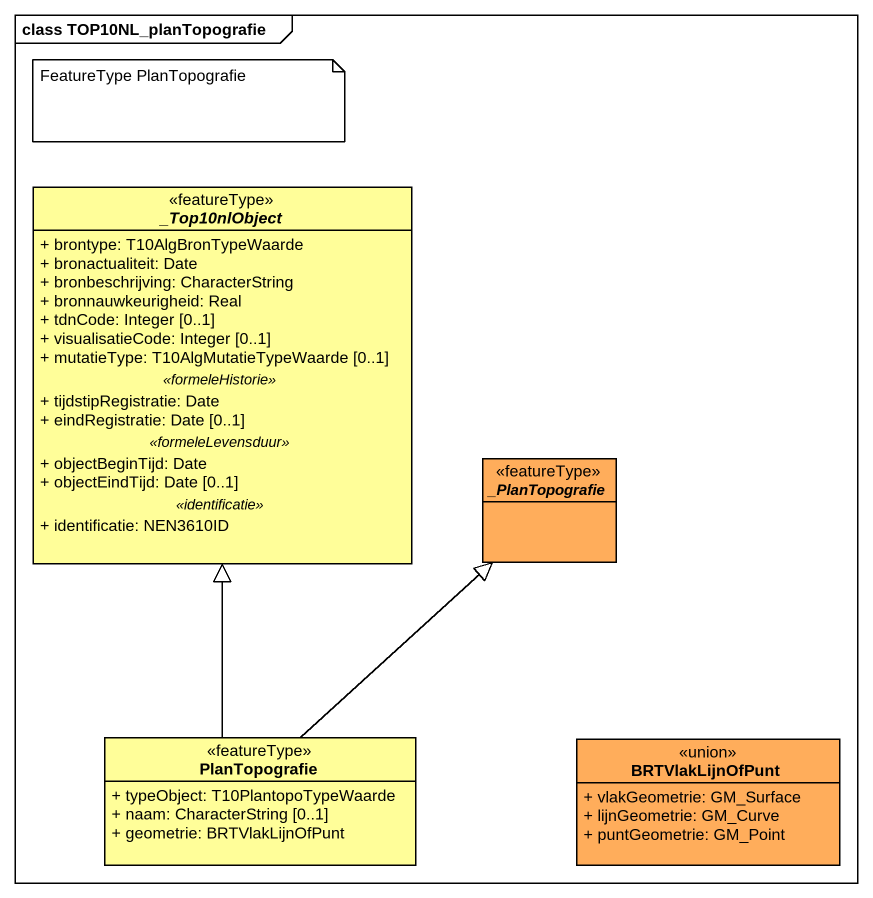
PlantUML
@startuml
mainframe class TOP10NL_planTopografie
hide circle
hide empty members
skinparam classAttributeIconSize 0
abstract class "_Top10nlObject" as Top10nlObject <<featureType>> #FFFE99 {
  + brontype: T10AlgBronTypeWaarde
  + bronactualiteit: Date
  + bronbeschrijving: CharacterString
  + bronnauwkeurigheid: Real
  + tdnCode: Integer [0..1]
  + visualisatieCode: Integer [0..1]
  + mutatieType: T10AlgMutatieTypeWaarde [0..1]
  .. <<formeleHistorie>> ..
  + tijdstipRegistratie: Date
  + eindRegistratie: Date [0..1]
  .. <<formeleLevensduur>> ..
  + objectBeginTijd: Date
  + objectEindTijd: Date [0..1]
  .. <<identificatie>> ..
  + identificatie: NEN3610ID
}
abstract class "_PlanTopografie" as PlanTopografie <<featureType>> #FFAD5B
class "PlanTopografie" as PlanTopografie_2 <<featureType>> #FFFE99 {
  + typeObject: T10PlantopoTypeWaarde
  + naam: CharacterString [0..1]
  + geometrie: BRTVlakLijnOfPunt
}
class BRTVlakLijnOfPunt <<union>> #FFAD5B {
  + vlakGeometrie: GM_Surface
  + lijnGeometrie: GM_Curve
  + puntGeometrie: GM_Point
}
PlanTopografie_2 -up-|> Top10nlObject
PlanTopografie_2 -up-|> PlanTopografie
note as N1
  FeatureType PlanTopografie
end note
@enduml
